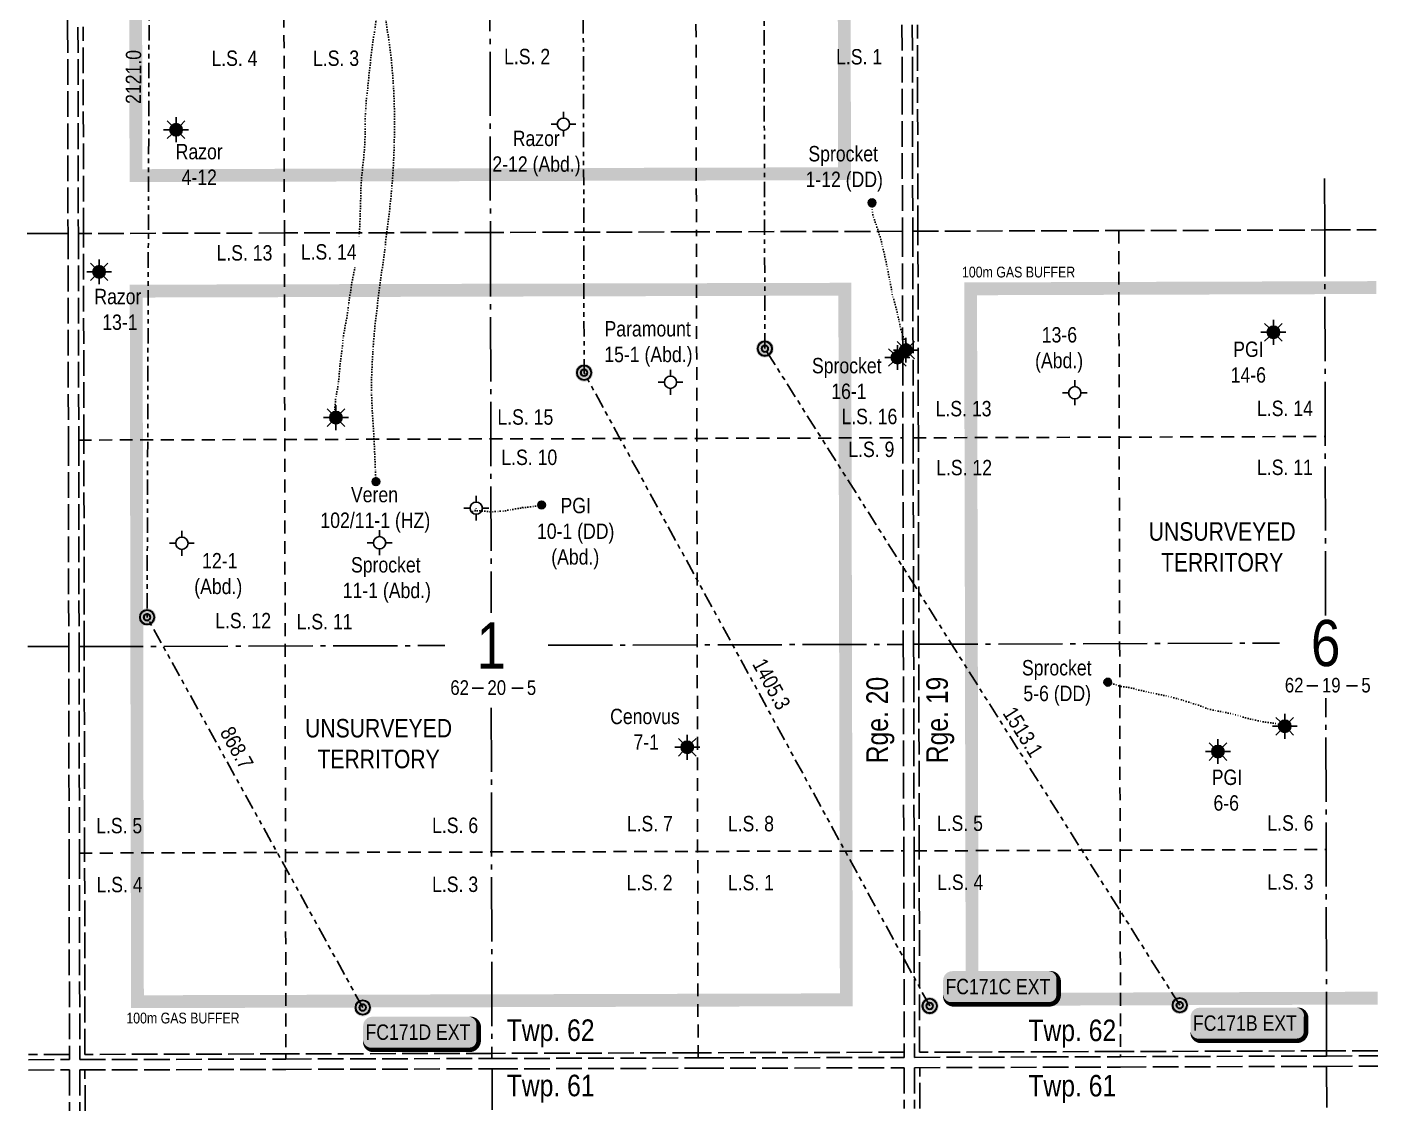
# Model space of a CAD drawing. Extents: x 504328 to 524869, y 6014084 to 6025549.
# Drawn here: x 504333 to 506963, y 6014084 to 6016195 of the extents above; entities that cross this region are included whole.
import ezdxf
from ezdxf.enums import TextEntityAlignment as Align

# ---------------------------------------------------------------- set-up
doc = ezdxf.new("R2010")
doc.units = 0
doc.header["$LTSCALE"] = 5
for name, pattern in [('foc-DOT', [1, 0.2, -0.8]), ('foc-DRILLPATH', [14.75, 6, -1.75, 1.75, -1.75, 1.75, -1.75]), ('foc-LSD', [8, 5, -3]), ('foc-QUARTERLINE', [33, 25, -3, 2, -3]), ('foc-UNSURVEYED', [12.5, 10, -2.5])]:
    doc.linetypes.add(name, pattern=pattern)
for name, color, linetype in [('10', 1, 'Continuous'), ('9', 3, 'Continuous'), ('AS-DRILL', 8, 'foc-DOT'), ('AS-DRILL-T', 8, 'Continuous'), ('AS-TARGET-GAS', 182, 'Continuous'), ('AS-TARGET-GAS-H', 181, 'Continuous'), ('D-TXT', 6, 'Continuous'), ('F-WS-S', 8, 'Continuous'), ('L-BD', 7, 'Continuous'), ('L-MON', 1, 'Continuous'), ('L-SECLBL', 7, 'Continuous'), ('L-SECQ', 8, 'foc-QUARTERLINE'), ('L-SECTION-LSD', 7, 'foc-LSD'), ('L-UNS-T', 3, 'Continuous'), ('L-USEC', 7, 'foc-UNSURVEYED'), ('P-PDRILLPATH', 12, 'foc-DRILLPATH')]:
    doc.layers.add(name, color=color, linetype=linetype)
doc.styles.add('100L', font='ARIALN.TTF', dxfattribs={"height": 11})
doc.styles.add('80', font='ARIALN.TTF', dxfattribs={"height": 10})
doc.styles.add('80L', font='ARIALN.TTF', dxfattribs={"height": 10})
doc.styles.add('SIMPLEX', font='ARIALN.TTF')

# ---------------------------------------------------------------- blocks, each defined once
blk = doc.blocks.new('L-SECLBL')
at = {"layer": '9', "color": 7}
for p, q in [((-5.082139060913505, -27.83004804289613), (-12.28857354467345, -27.83004804289613)), ((20.70431141927111, -27.83004804289613), (13.49787693551116, -27.83004804289613))]:
    blk.add_line(p, q, dxfattribs=at)
at = {"layer": '10', "color": 2, "style": 'SIMPLEX'}
blk.add_attdef('SEC', text='', height=30, dxfattribs=at).set_placement((0, 0), align=Align.MIDDLE)
at = {"layer": '10', "color": 5, "style": '80L'}
blk.add_attdef('TWP', text='', height=9.5, dxfattribs=at).set_placement((-14.43410290347765, -27.36845155570791), align=Align.MIDDLE_RIGHT)
blk.add_attdef('RGE', text='', height=9.5, dxfattribs=at).set_placement((3.622123863462547, -27.36845155570791), align=Align.MIDDLE_CENTER)
blk.add_attdef('MER', text='', height=9.5, dxfattribs=at).set_placement((23.16775162027989, -27.36845155570791), align=Align.MIDDLE_LEFT)
blk = doc.blocks.new('BH-Existing')
at = {"layer": 'AS-DRILL-T'}
h = blk.add_hatch(color=256, dxfattribs=at)
h.dxf.hatch_style = 1
edge = h.paths.add_edge_path()
edge.add_arc((0, 0), 0.5, 0, 360)
blk.add_circle((0, 0), 0.5, dxfattribs=at)
blk = doc.blocks.new('GAS')
h = blk.add_hatch(color=255)
h.dxf.hatch_style = 1
edge = h.paths.add_edge_path()
edge.add_arc((0, 0), 0.9, 0, 360)
for p, q in [((-0.8077887898725749, 0), (-1.615577579628734, 0)), ((-0.5711929310346023, 0.5711929297831376), (-1.142385862069204, 1.142385861385264)), ((0, 0.8077887887338874), (0, 1.615577579286764)), ((0.5711929310309642, 0.5711929297831376), (1.142385862065566, 1.142385861385264)), ((1.615577579625096, 0), (0.8077887898689368, 0)), ((-0.5711929310346023, -0.5711929316021271), (-1.142385862069204, -1.142385863204253)), ((0, -0.8077887905528768), (0, -1.615577581105753)), ((1.142385862065566, -1.142385863204253), (0.5711929310309642, -0.5711929316021271))]:
    blk.add_line(p, q)
blk.add_circle((0, 0), 0.8000000000000003)
blk = doc.blocks.new('GABD')
for p, q in [((-0.8077887898243716, 0), (-1.615577579648743, 0)), ((0, 0.8077887898252811), (0, 1.615577579648743)), ((1.615577579648743, 0), (0.8077887898243716, 0)), ((0, -0.8077887898252811), (0, -1.615577579648743))]:
    blk.add_line(p, q)
blk.add_circle((0, 0), 0.8)
blk = doc.blocks.new('plbh')
at = {"layer": 'L-MON'}
h = blk.add_hatch(color=255, dxfattribs=at)
h.dxf.hatch_style = 1
edge = h.paths.add_edge_path()
edge.add_arc((0, 0), 1.16, 0, 360)
h = blk.add_hatch(color=256, dxfattribs=at)
h.dxf.hatch_style = 1
h.paths.add_polyline_path([(-0.96, 0, 1), (0.96, 0, 1)])
h.paths.add_polyline_path([(0.91, 0, -1), (-0.91, 0, -1)], flags=16)
h.paths.add_polyline_path([(0.4500000000000002, 0, -1), (-0.4500000000000001, 0, -1)], flags=0)
h = blk.add_hatch(color=256, dxfattribs=at)
h.dxf.hatch_style = 1
h.paths.add_polyline_path([(-0.4500000000000002, 0, 1), (0.4500000000000001, 0, 1)])
h.paths.add_polyline_path([(0.4000000000000002, 0, -1), (-0.4000000000000002, 0, -1)], flags=16)
at = {"layer": 'L-MON', "color": 240}
for radius in [0.96, 0.91, 0.4500000000000001, 0.4000000000000002]:
    blk.add_circle((0, 0), radius, dxfattribs=at)
blk = doc.blocks.new('*U590')
h = blk.add_hatch(color=254)
edge = h.paths.add_edge_path()
edge.add_line((-31.49999999999998, -11.5), (31.49999999999998, -11.5))
edge.add_arc((31.49999999999999, -5.499999999999991), 6.000000000000009, 269.9999999999999, 359.9999999999999)
edge.add_line((37.5, -5.5), (37.5, 4))
edge.add_arc((31.49999999999999, 3.999999999999992), 6.000000000000007, 8.0574051930409e-14, 90.0000000000001)
edge.add_line((31.49999999999998, 10), (-31.49999999999998, 10))
edge.add_arc((-31.49999999999999, 3.999999999999992), 6.000000000000009, 89.9999999999999, 179.9999999999999)
edge.add_line((-37.5, 4), (-37.5, -5.5))
edge.add_arc((-31.49999999999999, -5.499999999999991), 6.000000000000007, 180.0000000000001, 270.0000000000001)
at = {"color": 1, "flags": 128}
blk.add_lwpolyline([(-31.49999999999998, -11.5, 3, 3, 0), (31.49999999999998, -11.5, 3, 3, 0.4142135623730951), (37.5, -5.5, 3, 3, 0), (37.5, 4, 3, 0, 0.4142135623730951), (31.49999999999998, 10, 0, 0, 0), (-31.49999999999998, 10, 0, 0, 0.4142135623730951), (-37.5, 4, 0, 0, 0), (-37.5, -5.5, 0, 3, 0.4142135623730951)], format="xyseb", close=True, dxfattribs=at)
blk.add_lwpolyline([(-19.37636619991849, -7.825068960326263, 0, 10, 0), (0, 0, 5, 5, 0)], format="xyseb", dxfattribs=at)
at = {"color": 1, "style": '80'}
blk.add_attdef('ENTER_TEXT_001', (-35.98567530695772, -4.996589358799454), '', height=10, dxfattribs=at)
blk = doc.blocks.new('*U591')
h = blk.add_hatch(color=254)
edge = h.paths.add_edge_path()
edge.add_line((-31.49999999999998, -11.5), (31.49999999999998, -11.5))
edge.add_arc((31.49999999999999, -5.499999999999991), 6.000000000000009, 269.9999999999999, 359.9999999999999)
edge.add_line((37.5, -5.5), (37.5, 4))
edge.add_arc((31.49999999999999, 3.999999999999992), 6.000000000000007, 8.0574051930409e-14, 90.0000000000001)
edge.add_line((31.49999999999998, 10), (-31.49999999999998, 10))
edge.add_arc((-31.49999999999999, 3.999999999999992), 6.000000000000009, 89.9999999999999, 179.9999999999999)
edge.add_line((-37.5, 4), (-37.5, -5.5))
edge.add_arc((-31.49999999999999, -5.499999999999991), 6.000000000000007, 180.0000000000001, 270.0000000000001)
at = {"color": 1, "flags": 128}
blk.add_lwpolyline([(-31.49999999999998, -11.5, 3, 3, 0), (31.49999999999998, -11.5, 3, 3, 0.4142135623730951), (37.5, -5.5, 3, 3, 0), (37.5, 4, 3, 0, 0.4142135623730951), (31.49999999999998, 10, 0, 0, 0), (-31.49999999999998, 10, 0, 0, 0.4142135623730951), (-37.5, 4, 0, 0, 0), (-37.5, -5.5, 0, 3, 0.4142135623730951)], format="xyseb", close=True, dxfattribs=at)
blk.add_lwpolyline([(-19.37636619991849, -7.825068960326263, 0, 10, 0), (0, 0, 5, 5, 0)], format="xyseb", dxfattribs=at)
at = {"color": 1, "style": '80'}
blk.add_attdef('ENTER_TEXT_001', (-35.98567530695772, -4.996589358799454), '', height=10, dxfattribs=at)
blk = doc.blocks.new('*U572')
h = blk.add_hatch(color=254)
edge = h.paths.add_edge_path()
edge.add_line((-31.49999999999998, -11.5), (31.49999999999998, -11.5))
edge.add_arc((31.49999999999999, -5.499999999999991), 6.000000000000009, 269.9999999999999, 359.9999999999999)
edge.add_line((37.5, -5.5), (37.5, 4))
edge.add_arc((31.49999999999999, 3.999999999999992), 6.000000000000007, 8.0574051930409e-14, 90.0000000000001)
edge.add_line((31.49999999999998, 10), (-31.49999999999998, 10))
edge.add_arc((-31.49999999999999, 3.999999999999992), 6.000000000000009, 89.9999999999999, 179.9999999999999)
edge.add_line((-37.5, 4), (-37.5, -5.5))
edge.add_arc((-31.49999999999999, -5.499999999999991), 6.000000000000007, 180.0000000000001, 270.0000000000001)
at = {"color": 1, "flags": 128}
blk.add_lwpolyline([(-31.49999999999998, -11.5, 3, 3, 0), (31.49999999999998, -11.5, 3, 3, 0.4142135623730951), (37.5, -5.5, 3, 3, 0), (37.5, 4, 3, 0, 0.4142135623730951), (31.49999999999998, 10, 0, 0, 0), (-31.49999999999998, 10, 0, 0, 0.4142135623730951), (-37.5, 4, 0, 0, 0), (-37.5, -5.5, 0, 3, 0.4142135623730951)], format="xyseb", close=True, dxfattribs=at)
blk.add_lwpolyline([(-19.37636619991849, -7.825068960326263, 0, 10, 0), (0, 0, 5, 5, 0)], format="xyseb", dxfattribs=at)
at = {"color": 1, "style": '80'}
blk.add_attdef('ENTER_TEXT_001', (-35.98567530695772, -4.996589358799454), '', height=10, dxfattribs=at)

msp = doc.modelspace()

# ---------------------------------------------------------------- hatches: boundary and pattern name
at = {"layer": 'AS-TARGET-GAS-H'}
h = msp.add_hatch(color=256, dxfattribs=at)
h.dxf.hatch_style = 1
h.paths.add_polyline_path([(504557.1690776029, 6015917.919039004), (504554.7709711486, 6017276.406662692), (505909.1649903924, 6017280.082264762), (505912.0325725718, 6015921.586760419)], flags=16)
h.paths.add_polyline_path([(504532.226632098, 6015892.864792049), (504529.7403093965, 6017301.325459866), (505934.0987942086, 6017305.136657258), (505937.0718626733, 6015896.667817931)])
h = msp.add_hatch(color=256, dxfattribs=at)
h.dxf.hatch_style = 1
h.paths.add_polyline_path([(504560.0110820102, 6014309.548156862), (504557.6104246369, 6015668.0359639), (505912.5604255926, 6015671.71949438), (505915.432619262, 6014313.203409472)], flags=16)
h.paths.add_polyline_path([(504535.0686830062, 6014284.494167979), (504532.5797162258, 6015692.954642676), (505937.4941450903, 6015696.774005099), (505940.4719938759, 6014288.284209659)])
h = msp.add_hatch(color=256, dxfattribs=at)
h.dxf.hatch_style = 1
h.paths.add_polyline_path([(506962.840047418, 6014316.444526778), (506185.4041310567, 6014313.997521555), (506182.5319305742, 6015672.516854805), (506959.9667677392, 6015674.972001727), (506959.887860094, 6015699.958511381), (506157.4925803076, 6015697.424539134), (506160.4704342372, 6014288.932283901), (506962.918693285, 6014291.458016298)])

# ---------------------------------------------------------------- linework, layer by layer
at = {"layer": 'AS-DRILL', "flags": 128}
for points in [[(505125.8496425016, 6017554.263827189), (505125.8496425016, 6017554.263827189), (505125.9198321414, 6017554.193973891), (505125.9898153864, 6017554.164176472), (505126.2701692682, 6017553.994694732), (505126.4707530848, 6017553.705003256), (505126.611193284, 6017553.465267374), (505126.7715922137, 6017553.255611785), (505126.9419993903, 6017553.045864032), (505127.0122956238, 6017552.886106869), (505127.1128261071, 6017552.616252647), (505127.2032721509, 6017552.386435458), (505127.3638046926, 6017552.106792934), (505127.5944621803, 6017551.757185751), (505127.8152070165, 6017551.357600588), (505128.0260279647, 6017550.947982429), (505128.2668078244, 6017550.53853272), (505128.5576586333, 6017550.078996971), (505128.848650511, 6017549.579627772), (505129.1794876754, 6017549.110154309), (505129.5303292862, 6017548.680886593), (505130.0415133055, 6017548.07178299), (505129.4912704572, 6017548.170873428), (505128.3396539132, 6017549.008633355), (505126.7671253094, 6017550.385571258), (505125.1543973804, 6017551.782461149), (505123.5817292957, 6017553.199456148), (505122.0092068358, 6017554.506519751), (505120.4669461405, 6017555.723514976), (505118.9446866413, 6017556.880575705), (505117.3924304865, 6017558.057719171), (505115.8299389727, 6017559.354567409), (505114.287357404, 6017560.741691999), (505112.7145735366, 6017562.188732716), (505111.0518409043, 6017563.605560449), (505109.4194572457, 6017564.852318682), (505107.8973064771, 6017565.989466419), (505106.6252944351, 6017567.05710362), (505105.4932840897, 6017568.114882317), (505104.5317746965, 6017568.913065079), (505103.7503284926, 6017569.651617559), (505102.8685333927, 6017570.599829595), (505101.9165382124, 6017571.658062985), (505101.0145376273, 6017572.706266352), (505100.1525610858, 6017573.724726361), (505099.4207949965, 6017574.653307587), (505098.8092879867, 6017575.462171366), (505098.1477525431, 6017576.230883809), (505097.4061392855, 6017577.109487554), (505096.7143032927, 6017578.058062015), (505096.1327941935, 6017578.846955059), (505095.5714723573, 6017579.545871206), (505094.75997554, 6017580.334327165), (505093.7084068412, 6017581.162383195), (505092.7469893004, 6017581.880567324), (505091.8958118075, 6017582.518848608), (505091.1144839219, 6017583.197430326), (505090.5932631904, 6017583.826436075), (505090.092237652, 6017584.395395844), (505089.4711356608, 6017584.954224728), (505088.7899450994, 6017585.602954892), (505088.0781721567, 6017586.511547778), (505087.2863517913, 6017587.48007314), (505086.6049830195, 6017588.188776436), (505086.0436637776, 6017588.887693759), (505085.4020532031, 6017589.706516229), (505084.6004539881, 6017590.55496593), (505083.6890417058, 6017591.293163782), (505082.7378716702, 6017591.921354116), (505081.736776076, 6017592.489476732), (505080.6857820863, 6017593.017448584), (505079.9349371397, 6017593.45597495), (505079.2538550264, 6017594.014691388), (505078.3723350649, 6017594.823045504), (505077.5200532664, 6017596.011433543), (505075.7538771266, 6017599.248079195), (505074.8405333494, 6017601.006263685), (505073.9972562034, 6017602.724747505), (505073.1938977937, 6017604.503169063), (505072.3601099361, 6017606.46156377), (505071.536642078, 6017608.290017837), (505070.7736312514, 6017609.868568752), (505070.1408778969, 6017611.297378226), (505069.3862835403, 6017613.716014451), (505069.2447218879, 6017614.515647694), (505069.1935722678, 6017615.135532876), (505069.1924160667, 6017615.745498752), (505069.4317766622, 6017616.045929473), (505070.2930934011, 6017615.367718222), (505072.0770378705, 6017613.311095235), (505074.6134945076, 6017609.935934615), (505077.4718640281, 6017605.551411684), (505080.0914018909, 6017600.55635794), (505081.9614672943, 6017595.279934078), (505082.451261549, 6017590.150878997), (505080.7310930017, 6017584.997489518), (505076.6706389136, 6017579.999662879), (505070.5603182517, 6017574.917952046), (505063.1216077307, 6017569.033609003), (505059.6272773173, 6017566.066944201), (505055.6536948608, 6017562.739313688), (505054.3656898676, 6017561.686845603), (505045.3198767781, 6017554.249424501), (505036.055636425, 6017546.041638431), (505025.7767805585, 6017534.971828662), (505016.1350022391, 6017520.183238955), (505008.38879864, 6017502.528317141), (505003.6553016916, 6017488.61910673), (505000.9736781354, 6017478.983868976), (504997.8396950339, 6017465.387775674), (504995.7626684936, 6017453.383682317), (504994.3863484849, 6017440.960983616), (504993.7825253737, 6017427.269842195), (504994.9634231525, 6017400.581906184), (504995.8612464043, 6017391.283531053), (504996.1058842825, 6017388.854022282), (504998.7752198828, 6017362.988926986), (505001.6888984533, 6017334.904398131), (505002.7369725967, 6017325.416374335), (505003.9459315405, 6017315.498605118), (505005.052100883, 6017307.02066537), (505008.7064146622, 6017278.597503455), (505011.4414714171, 6017249.722649537), (505013.3668408225, 6017220.73611893), (505014.900953199, 6017192.418905447), (505015.9661410101, 6017163.490731423), (505016.6848046663, 6017106.611771028), (505016.549078391, 6017078.191388228), (505016.6729313908, 6017049.981345805), (505017.8692034009, 6017020.493527994), (505020.4634010863, 6016992.148390945), (505023.3976424838, 6016963.723785015), (505025.5916309126, 6016935.4278577), (505027.4156491283, 6016907.151151646), (505029.3284936309, 6016879.484693658), (505031.4316026903, 6016851.648580099), (505033.9992701229, 6016821.473282795), (505036.2639865222, 6016792.827452826), (505037.6976926757, 6016764.680091209), (505038.6824578457, 6016736.021722918), (505039.455929543, 6016708.013091727), (505039.8293274118, 6016680.0436512), (505039.5955461878, 6016650.602890748), (505039.1017027118, 6016621.191793957), (505038.3264207641, 6016592.560261891), (505037.2101553248, 6016564.39785782), (505036.0951187129, 6016535.645629872), (505035.0595669147, 6016507.133445671), (505033.942096437, 6016479.62106707), (505032.6883211585, 6016450.168488459), (505031.6030301697, 6016421.536268889), (505030.7473302967, 6016393.104431135), (505029.700914514, 6016365.042198582), (505028.2471697221, 6016335.599263305), (505027.1510932644, 6016307.347007055), (505026.7965006589, 6016278.346209282), (505027.5209927001, 6016249.797411941), (505029.4943998065, 6016221.831007077), (505033.3994846379, 6016192.978333473), (505037.9435821813, 6016164.636919375), (505041.5271042126, 6016136.613589782), (505044.0516478747, 6016108.028255699), (505046.016337573, 6016079.391796037), (505047.5410170638, 6016050.784548952), (505048.2147057924, 6016022.645687653), (505048.0903530943, 6015993.505361354), (505047.5447507495, 6015965.04408258), (505046.5394613165, 6015936.371975378), (505044.9427338525, 6015908.468720961), (505042.6971113695, 6015880.014249259), (505039.9423802508, 6015851.098840368), (505036.7763582483, 6015822.832569543), (505033.1606307691, 6015794.415465727), (505029.6648142317, 6015766.028523077), (505025.9793898677, 6015737.461419366), (505021.9936086609, 6015709.073561734), (505018.198038369, 6015680.566009905), (505014.741699042, 6015652.489259747), (505011.3745439497, 6015624.812686527), (505008.479681234, 6015595.926864509), (505006.3745834665, 6015567.182727315), (505004.6480840954, 6015539.179230303), (505003.4413923151, 6015511.266727379), (505003.2960859305, 6015482.62630906), (505004.5130565562, 6015452.788437613), (505006.2673033071, 6015424.391596383), (505007.9818207531, 6015395.834791485), (505011.0539610098, 6015331.880262534), (505011.9765706085, 6015309.561940188)], [(504934.1218589465, 6015434.119761916), (504934.1218589465, 6015434.119761916), (504934.1117158071, 6015434.189729984), (504933.9515407285, 6015434.279446383), (504933.641986364, 6015434.038866172), (504933.4323910364, 6015433.818500415), (504933.232659389, 6015433.678042809), (504933.0328343825, 6015433.587655214), (504932.7530567033, 6015433.487215804), (504932.4131662198, 6015433.406469887), (504932.0833066231, 6015433.315951192), (504931.8434400132, 6015433.255531113), (504931.5734983337, 6015433.21497179), (504931.4535603037, 6015433.204734189), (504931.2835590451, 6015433.194403279), (504931.123477106, 6015433.234161037), (504931.0031013804, 6015433.42386954), (504930.9123347253, 6015433.843733513), (504930.8510563415, 6015434.523683569), (504930.8393663731, 6015435.423589763), (504930.8873420315, 6015436.543693412), (504930.9948817462, 6015437.833812885), (504931.1722671798, 6015439.25424501), (504931.5561256912, 6015442.535002206), (504931.8488070923, 6015446.455597627), (504932.0402990878, 6015451.015901342), (504932.2705080896, 6015456.256452832), (504932.6795550578, 6015462.137234663), (504933.3776246257, 6015468.5284924), (504934.3745969773, 6015475.500454138), (504935.6303549154, 6015483.122920993), (504937.165089747, 6015491.305804546), (504938.5691895629, 6015499.808449114), (504939.6219679207, 6015509.060490061), (504940.4440063957, 6015518.692077883), (504941.2757088396, 6015528.473672057), (504942.3269912715, 6015538.485776674), (504943.5979920794, 6015548.688224746), (504944.858928434, 6015558.880640516), (504946.0500424756, 6015569.032870277), (504947.1910429802, 6015579.175104157), (504947.7517856102, 6015584.126201491), (504948.3027478395, 6015588.987265592), (504949.5949507616, 6015598.509691332), (504951.2381586419, 6015607.512933548), (504952.9515963869, 6015616.36609716), (504954.6646436381, 6015625.459375209), (504956.2374462773, 6015634.69247712), (504957.5704257434, 6015643.775031975), (504958.7734644966, 6015652.877261165), (504959.9560437311, 6015662.209552905), (504961.2188371668, 6015671.441966019), (504962.6413906486, 6015680.764693608), (504964.1335550002, 6015690.33756923), (504965.8051646884, 6015700.180826615), (504967.707308488, 6015709.744345764), (504969.5399491112, 6015719.027898937), (504971.2230556891, 6015728.101100631), (504972.9261519905, 6015737.154312449), (504974.5192772396, 6015746.187402188), (504975.8621791008, 6015755.34998372), (504976.9849233384, 6015764.592154237), (504977.9974745773, 6015773.934147769), (504978.8702943324, 6015783.145697203), (504979.6040201475, 6015791.887216382), (504980.17759016, 6015800.678283205), (504980.5713086578, 6015809.37910917), (504980.8755643771, 6015817.83976435), (504981.1002872802, 6015826.000183084), (504981.3944541033, 6015834.500764499), (504981.7974850755, 6015843.5715717), (504982.1405740115, 6015852.642266657), (504982.2727379125, 6015862.21260071), (504982.3337592443, 6015872.382753889), (504982.7845924338, 6015882.653667441), (504983.4754715506, 6015892.875072483), (504984.1763867487, 6015903.116413439), (504985.206691023, 6015913.678376895), (504986.4762112046, 6015924.63089221), (504987.6263073952, 6015935.303013288), (504988.5771129178, 6015945.574977948), (504989.3784623987, 6015955.566491771), (504990.0905207926, 6015965.157832866), (504990.5732756099, 6015974.408822604), (504990.8063027048, 6015983.499341545), (504990.7999991882, 6015992.259392941), (504990.7724251273, 6016001.649399173), (504990.8538224053, 6016011.619645813), (504991.1852246205, 6016021.600264733), (504991.7565533719, 6016031.591459596), (504992.4676827349, 6016041.702863188), (504993.3089949174, 6016051.724385113), (504994.3509071474, 6016061.406362893), (504995.4632980489, 6016070.838567379), (504996.3158213585, 6016080.180268962), (504997.138494131, 6016089.491761359), (504998.2112869567, 6016098.713931392), (504999.4137439416, 6016108.08622237), (505000.4358503371, 6016117.708192196), (505001.3671567726, 6016127.699955099), (505002.537938894, 6016137.972339309), (505003.778342413, 6016148.484635675), (505004.9783658619, 6016159.206929072), (505006.478343477, 6016169.91977307), (505008.339016183, 6016180.263444143), (505010.0609073286, 6016189.97663765), (505011.204282748, 6016198.868815302), (505012.0080287016, 6016207.570421061), (505012.8114705756, 6016216.431917469), (505013.5547664291, 6016225.403455454), (505014.1775315368, 6016234.654715059), (505014.9004988168, 6016243.786106222), (505015.6736218858, 6016252.827576903), (505016.5765747423, 6016261.929265343), (505017.4497153666, 6016270.981050243), (505018.0626813059, 6016280.112235276), (505018.5556181299, 6016289.223166346), (505019.089338949, 6016297.974224999), (505019.5432440442, 6016306.615090207), (505019.7374969063, 6016315.025477112), (505019.6518580182, 6016323.42543409), (505019.3861948048, 6016331.805023956), (505019.2010614874, 6016339.914720096), (505019.395868108, 6016348.065076961), (505020.1699808078, 6016356.5666832), (505021.8643935986, 6016364.909798902), (505024.3601132851, 6016372.52451263), (505027.2372674715, 6016379.449978932), (505030.0658228666, 6016385.565330075), (505031.5899370139, 6016388.718291371), (505033.1741987263, 6016391.791143006), (505034.7086967205, 6016394.744066498), (505036.1334437893, 6016397.536781101), (505037.5383273603, 6016400.279499681), (505038.9231883974, 6016403.022069636), (505040.3380604261, 6016405.77471075), (505041.6930080983, 6016408.487294204), (505042.4402214063, 6016409.968670908), (505043.7752588666, 6016412.621244357), (505044.8213356587, 6016414.73318112), (505045.0903200639, 6016415.283683252), (505046.4253167938, 6016417.95617426), (505046.9235073191, 6016418.917129383), (505049.3347109691, 6016423.611711805)], [(506043.817196833, 6015565.628043601), (506043.817196833, 6015565.628043601), (506043.817133544, 6015565.658085602), (506043.8167542788, 6015565.838115071), (506043.5356168851, 6015566.367488308), (506042.9147250294, 6015566.796227951), (506042.3939342487, 6015567.205039169), (506041.6622364328, 6015568.013522944), (506041.8597572139, 6015569.153982325), (506043.5787055604, 6015569.677665919), (506045.7609430592, 6015568.602193259), (506046.8236281973, 6015567.33454044), (506047.4648191817, 6015566.775772791), (506048.1951268722, 6015566.627435091), (506049.3453286481, 6015566.529718998), (506051.1772959579, 6015565.59370722), (506052.8513475266, 6015563.637154561), (506053.493192996, 6015562.768621354), (506054.7557445582, 6015561.591184456), (506054.9159792539, 6015561.481590447), (506054.9659533039, 6015561.461667759), (506054.9456333483, 6015561.601598991), (506054.7442136505, 6015562.311169948), (506054.4616825285, 6015563.500687659), (506053.9980928282, 6015565.209663736), (506053.2037898929, 6015567.247960875), (506052.1796340013, 6015569.235814544), (506050.8951843623, 6015571.30312077), (506049.3205397084, 6015573.539831879), (506047.5254621499, 6015575.945983923), (506045.5297467394, 6015578.661704234), (506044.4464496449, 6015580.209484659), (506043.3228969548, 6015581.917182726), (506042.2088906065, 6015583.784792094), (506041.1346624576, 6015585.812487696), (506040.1099874196, 6015588.020429451), (506039.1750224174, 6015590.388451257), (506037.5343162636, 6015595.474913282), (506036.7689661099, 6015598.003294882), (506035.9538517976, 6015600.421639901), (506035.1287280773, 6015602.869894871), (506034.3031613227, 6015605.498179343), (506033.5872446344, 6015608.326641829), (506032.9608439606, 6015611.345448399), (506032.3442463411, 6015614.464082348), (506031.7376194196, 6015617.602876726), (506031.1110972951, 6015620.711475936), (506030.4346426001, 6015623.790150593), (506029.7682202779, 6015626.828790284), (506029.1018622565, 6015629.837276815), (506028.425555608, 6015632.815922924), (506027.7594955427, 6015635.71447833), (506027.0834220445, 6015638.583081914), (506026.4075194554, 6015641.401727005), (506024.9653551494, 6015647.15866227), (506023.503193, 6015652.935584076), (506021.9815500082, 6015658.432433142), (506020.3605517679, 6015663.659028499), (506018.7995860224, 6015668.875736556), (506017.4985087047, 6015674.143061429), (506016.5173880541, 6015679.400933548), (506015.7064710236, 6015684.599301696), (506013.9758118979, 6015694.375717967), (506013.0861920553, 6015698.943815328), (506012.6516782796, 6015701.092918609), (506012.2073418676, 6015703.151986165), (506011.7629009487, 6015705.261012511), (506011.2882563079, 6015707.449976593), (506010.8234980087, 6015709.699045768), (506010.408590346, 6015712.048248854), (506009.9933032027, 6015714.547439354), (506009.5176526697, 6015717.216408173), (506008.9718595936, 6015719.975244957), (506008.3960101005, 6015722.744032772), (506007.2642531121, 6015728.321706691), (506006.1626188774, 6015733.859387954), (506005.0009784303, 6015739.366901466), (506003.7491529586, 6015744.974366562), (506002.4875706478, 6015750.461643005), (506001.2260981112, 6015755.929003233), (505999.9045987331, 6015761.376321128), (505998.5530459372, 6015766.833479192), (505997.1614529784, 6015772.350526761), (505995.8501636644, 6015777.707852173), (505994.4689014186, 6015783.044891962), (505992.8776528533, 6015788.381603388), (505991.2665311235, 6015793.648175421), (505989.7058075204, 6015798.754851406), (505988.14544095, 6015803.66169281), (505986.5855619324, 6015808.368366103), (505985.8007724267, 6015810.61676783), (505985.0162164519, 6015812.785057803), (505983.5371873444, 6015817.071979064), (505982.2285224689, 6015821.189241184), (505981.0109036391, 6015824.796645416), (505980.2263940109, 6015826.945019507), (505979.7331783609, 6015828.484036574), (505979.3099157186, 6015830.023088824), (505978.9967993551, 6015831.492384552), (505978.7111210908, 6015834.17187982), (505978.6586369816, 6015835.36177272), (505978.6262393003, 6015836.521665514), (505978.5939021228, 6015837.621585412), (505978.531738765, 6015838.62152495), (505978.4597775172, 6015839.581387794), (505978.3759399321, 6015841.401210006), (505978.3640449919, 6015842.301114258), (505978.3522336453, 6015843.161073763), (505978.3405268458, 6015843.971074511), (505978.3089430028, 6015844.711046594), (505978.2774637156, 6015845.401059923), (505978.2146961367, 6015846.720891427), (505978.1221862694, 6015847.90068655), (505978.0401068144, 6015848.88044507), (505977.9781970856, 6015849.790369992), (505977.9747235264, 6015851.450358159), (505977.9937401926, 6015851.900473799), (505977.9825171064, 6015852.510417137)], [(505207.3379503383, 6015257.947458867), (505207.3379503383, 6015257.947458867), (505207.2584882858, 6015257.647330013), (505206.6314562796, 6015256.116090432), (505205.6361472814, 6015253.674089291), (505204.0400075101, 6015251.661091157), (505201.6608394092, 6015251.266413601), (505200.5807768703, 6015251.274351016), (505200.5108156058, 6015251.274216514), (505200.3907698715, 6015251.283999756), (505200.2908272311, 6015251.253765511), (505200.3609112732, 6015251.223858145), (505200.6509184582, 6015251.21451293), (505201.3407736269, 6015251.285826258), (505202.4104001179, 6015251.497843908), (505203.6198334716, 6015251.77021489), (505204.8592867614, 6015252.052546706), (505206.1288366024, 6015252.305005917), (505207.4784300177, 6015252.487743783), (505208.9382561308, 6015252.590470633), (505210.5281261196, 6015252.62357254), (505212.2481777046, 6015252.616869473), (505214.028254416, 6015252.570337759), (505215.9983957919, 6015252.484227911), (505217.6485945716, 6015252.387377297), (505219.5388968649, 6015252.231016935), (505221.5392510921, 6015252.054952635), (505223.6396060737, 6015251.878970701), (505225.9198322723, 6015251.723364603), (505228.4201891389, 6015251.548156114), (505231.0506170866, 6015251.323241017), (505233.791039416, 6015251.108553729), (505236.7312890456, 6015250.984268874), (505239.7311780901, 6015251.020103091), (505242.790952338, 6015251.155972769), (505245.9405713388, 6015251.332074246), (505249.2102746574, 6015251.478367929), (505252.4998876646, 6015251.684786652), (505256.6792199675, 6015252.032903031), (505260.0684773053, 6015252.389507969), (505263.5575286929, 6015252.886171326), (505267.1964440717, 6015253.453225883), (505274.7639819422, 6015254.69783718), (505278.8025854203, 6015255.425677892), (505282.9111751879, 6015256.173574781), (505287.1396791492, 6015256.911805392), (505291.4884284896, 6015257.570272456), (505295.9773583268, 6015258.128986988), (505300.3663841999, 6015258.637441495), (505295.0353483009, 6015259.167058313), (505309.6241549228, 6015259.78536799), (505314.0127426425, 6015260.483878849), (505318.211367911, 6015261.201940624), (505321.5701915344, 6015261.788520776), (505325.1090019044, 6015262.435315991), (505334.5255816023, 6015264.193568465)], [(506781.7776313835, 6014833.329341789), (506782.7673302583, 6014833.471670912), (506783.4775730677, 6014833.373140914), (506783.9483752602, 6014832.994342587), (506784.1699899588, 6014832.274835716), (506784.3619679813, 6014831.4052736), (506784.6726233509, 6014831.135821552), (506785.2318794898, 6014831.43717719), (506785.710674616, 6014831.97835355), (506786.3882446917, 6014833.039820687), (506788.1663530213, 6014833.883920561), (506790.5949341884, 6014834.519424727), (506791.1143123415, 6014834.770620408), (506791.2741590389, 6014834.85098417), (506791.3640637026, 6014834.891244335), (506791.4140459886, 6014834.901260526), (506791.4739542289, 6014834.921424548), (506791.4038732181, 6014834.971224448), (506791.2336915546, 6014835.06096463), (506790.9634585899, 6014835.140241214), (506790.5932354595, 6014835.239430281), (506790.1529992644, 6014835.358488602), (506789.6627134068, 6014835.497238954), (506789.062290283, 6014835.685920955), (506788.3518891945, 6014835.854325464), (506787.5816707788, 6014835.962510163), (506786.7014545341, 6014836.030500607), (506785.7814712794, 6014836.028414023), (506784.7215556181, 6014835.996079443), (506783.5216172106, 6014835.973330379), (506782.1815198364, 6014836.020250866), (506780.7012408627, 6014836.146855016), (506779.1009245844, 6014836.273187577), (506777.4106098147, 6014836.429358863), (506775.7801807574, 6014836.615708577), (506774.0397059769, 6014836.81171234), (506772.4893013573, 6014837.008147283), (506770.8487456189, 6014837.244434738), (506769.1380186225, 6014837.570578971), (506767.3071414229, 6014837.946410754), (506765.4163562152, 6014838.302079586), (506763.4756796525, 6014838.60767736), (506761.5149981123, 6014838.90321665), (506759.5343766122, 6014839.188697629), (506757.5338404673, 6014839.424175493), (506755.4332953726, 6014839.659316807), (506753.2127100568, 6014839.924341068), (506750.8220127319, 6014840.248843584), (506749.8716495059, 6014840.396683582), (506747.5308244536, 6014840.751342651), (506742.2687829335, 6014841.64939773), (506739.6476428835, 6014842.143401751), (506736.9965040065, 6014842.64735359), (506734.215334397, 6014843.171041588), (506731.2840585789, 6014843.764379622), (506728.272604532, 6014844.387469539), (506725.3212147971, 6014844.990780054), (506719.1982510415, 6014846.316856523), (506713.1949251259, 6014847.793198644), (506707.02113395, 6014849.459097861), (506701.0272701816, 6014851.155452237), (506695.6237438603, 6014852.723181698), (506690.930640824, 6014854.082441717), (506688.5191410962, 6014854.756976215), (506686.0074107871, 6014855.501273842), (506683.4857299734, 6014856.275592611), (506680.9240417714, 6014856.999752752), (506678.3025356081, 6014857.663807093), (506675.6411744388, 6014858.267689263), (506672.8898860372, 6014858.841440389), (506670.1286742631, 6014859.375114755), (506667.2275082465, 6014859.888560172), (506664.2763386576, 6014860.401784073), (506661.3751068874, 6014860.945163889), (506658.5038950709, 6014861.498626829), (506655.6127458701, 6014862.01199076), (506652.7216419138, 6014862.505439802), (506649.8504789358, 6014863.00894934), (506646.8692489979, 6014863.532242451), (506643.7778589596, 6014864.175125727), (506640.6062019051, 6014864.887929849), (506637.4445130699, 6014865.650717373), (506634.3125783685, 6014866.513602687), (506631.7707548514, 6014867.287793573), (506628.2979996603, 6014868.539801366), (506625.4753086692, 6014869.703470809), (506622.6626759126, 6014870.877067215), (506619.7901155223, 6014872.01058671), (506616.9276841475, 6014873.064018292), (506611.1131834499, 6014875.070769076), (506608.1509907505, 6014876.043982632), (506605.2289008356, 6014876.967439815), (506602.2767263904, 6014877.910637373), (506599.294576362, 6014878.853881328), (506596.2925540675, 6014879.757026819), (506593.3304803775, 6014880.650360428), (506590.4685261815, 6014881.523779407), (506587.4565158151, 6014882.416894409), (506584.4345148025, 6014883.300086394), (506581.3925302692, 6014884.193138706), (506578.4405207399, 6014885.066476219), (506575.3784221058, 6014885.999432691), (506572.3762774821, 6014886.932635659), (506569.5343158843, 6014887.796209328), (506566.6724596558, 6014888.629587204), (506563.9206277913, 6014889.433391494), (506561.1789885012, 6014890.157107747), (506558.4876425325, 6014890.750977246), (506555.8464788356, 6014891.26495858), (506553.2153517702, 6014891.768949651), (506550.7142541609, 6014892.253313663), (506548.1830492635, 6014892.76754316), (506542.900592774, 6014893.885533998), (506540.2392059172, 6014894.489383328), (506537.6278898793, 6014895.063525468), (506535.0366245587, 6014895.627588171), (506532.5653528285, 6014896.181903817), (506530.1641353274, 6014896.726473), (506527.8630151407, 6014897.231208676), (506526.4723386806, 6014897.518095068), (506524.1513685471, 6014897.942787671), (506521.7804166747, 6014898.357468196), (506519.2993317813, 6014898.85179633), (506516.7480168734, 6014899.435985716), (506514.1065758812, 6014900.079950412), (506511.4149783683, 6014900.763750757), (506508.7034838477, 6014901.447620024), (506505.9521114636, 6014902.051401845), (506503.2410170069, 6014902.525202957), (506500.4999685605, 6014902.989036826), (506497.7687583063, 6014903.532783798), (506495.017146279, 6014904.246503527), (506492.2951367795, 6014905.130306257), (506489.583009988, 6014906.074105338), (506486.841084175, 6014906.937839345), (506483.9793671171, 6014907.661337182), (506481.1282129638, 6014908.194927141), (506478.4772967765, 6014908.598777101), (506475.9965530438, 6014908.913210507), (506473.4958913991, 6014909.207462093), (506471.115287322, 6014909.492076326), (506468.8544790992, 6014909.826914134), (506466.5735757859, 6014910.251723951), (506464.2324143247, 6014910.756403496), (506461.8710932754, 6014911.350943742), (506459.439499363, 6014912.055485236), (506456.9476910544, 6014912.849799574), (506453.5252225549, 6014913.922019827), (506450.2929540538, 6014914.934687132), (506437.0435600368, 6014919.084483529)]]:
    msp.add_lwpolyline(points, dxfattribs=at)
at = {"layer": 'L-SECQ', "flags": 128}
for points in [[(505233.5214754465, 6016476.643676984), (505234.8430112124, 6015794.819918443)], [(506859.6261532108, 6015799.588403917), (506859.3978562898, 6015899.534718254)], [(505234.8430112124, 6015794.819918443), (505236.273470088, 6015054.100157102)], [(506861.3341379396, 6015049.226614702), (506859.6261532108, 6015799.588403917)], [(504413.7697489034, 6014988.419536355), (504333.9324549012, 6014988.337154136)], [(504433.87596229, 6014988.455105342), (505145.8836607501, 6014990.387532556)], [(505347.4662054676, 6014990.934638432), (506038.9266266673, 6014992.81129923)], [(506059.0328267739, 6014992.853715912), (506771.5496323004, 6014995.114315486)], [(506863.2871995914, 6014191.19620568), (506861.7017590454, 6014887.72117152)], [(506863.5333551315, 6014091.249964344), (506863.3505022581, 6014171.090060484)], [(505238.1580427235, 6014086.618830601), (505238.0032313017, 6014166.33659096)]]:
    msp.add_lwpolyline(points, dxfattribs=at)
at = {"layer": 'L-SECTION-LSD', "flags": 128}
for points in [[(504833.6464680478, 6015793.734437868), (504832.1613063669, 6016597.912216945)], [(505634.408121526, 6016600.085099181), (505636.036932287, 6015795.906455758)], [(504833.6464680478, 6015793.734437868), (504836.6094317355, 6014185.361601131)], [(505639.2829888766, 6014187.525537596), (505636.036932287, 6015795.906455758)], [(506458.4760349914, 6015798.32200376), (506460.2447433266, 6014994.126639553)], [(504433.1666984266, 6015390.541962176), (506038.0783646971, 6015394.901331088)], [(506058.1845646898, 6015394.943801684), (506860.5414065452, 6015397.493983556)], [(506460.2447433266, 6014994.126639553), (506461.9953355967, 6014189.932768812)], [(504434.5873039078, 6014586.352397046), (506039.7791778847, 6014590.704494807)], [(506059.8853777761, 6014590.747013375), (506862.3719297354, 6014593.297884438)]]:
    msp.add_lwpolyline(points, dxfattribs=at)
at = {"layer": 'L-USEC'}
for p, q in [((504410.9321120157, 6016596.770273712), (504411.642185715, 6016194.682282792)), ((506036.3799716819, 6016199.081338701), (506037.2290230804, 6015796.992047979)), ((506056.486171705, 6016199.123794936), (506057.3352231034, 6015797.034504213)), ((506067.3881055964, 6015797.087021702), (506066.5401093961, 6016199.17865416)), ((504411.642185715, 6016194.682282792), (504412.3506690616, 6015792.593863731)), ((504431.7483993515, 6016194.717710119), (504432.4568826983, 6015792.629291058)), ((504442.5095264397, 6015792.675032195), (504441.800606161, 6016194.764565546)), ((504412.3506690616, 6015792.593863731), (504332.5123561599, 6015792.511235165)), ((504332.5123561599, 6015792.511235165), (504412.3506690616, 6015792.593863731)), ((504412.3506690616, 6015792.593863731), (504413.0604849076, 6015390.506468128)), ((504833.6464680478, 6015793.734437868), (504432.4568500778, 6015792.647804231)), ((504432.4568825806, 6015792.629357778), (504433.1666984266, 6015390.541962176)), ((504443.2198382482, 6015390.589637887), (504442.5095264405, 6015792.675032195)), ((505234.8430112124, 6015794.819918443), (504833.6464680478, 6015793.734437868)), ((505636.036932287, 6015795.906455758), (505234.8430112124, 6015794.819918443)), ((506037.2290230804, 6015796.992047979), (505636.036932287, 6015795.906455758)), ((506037.2290230813, 6015796.992047979), (506038.0783646971, 6015394.901331088)), ((506057.3351792407, 6015797.055276452), (506458.4760349914, 6015798.32200376)), ((506057.3352230739, 6015797.034518574), (506058.1845646898, 6015394.943801684)), ((506068.2374869231, 6015394.998527351), (506067.3881055964, 6015797.087021702)), ((506458.4760349914, 6015798.32200376), (506859.6261532108, 6015799.588403917)), ((506859.6261532108, 6015799.588403917), (506959.5722295132, 6015799.90455)), ((504413.0604849076, 6015390.506468128), (504413.7697489034, 6014988.419536355)), ((504433.1666984751, 6015390.541934622), (504433.875962471, 6014988.455002848)), ((504443.9287584689, 6014988.501256649), (504443.2198382482, 6015390.589637887)), ((506038.0783646971, 6015394.901331088), (506038.9266266673, 6014992.81129923)), ((506058.1845648037, 6015394.94374777), (506059.0328267739, 6014992.853715912)), ((506069.0854730119, 6014992.905932875), (506068.2374869231, 6015394.998527351)), ((504413.7697489034, 6014988.419536355), (504414.4810905212, 6014586.316828059)), ((504433.87596229, 6014988.455105342), (504434.5873039078, 6014586.352397046)), ((504444.6405345521, 6014586.397990406), (504443.9287584689, 6014988.501256649)), ((506038.9266266673, 6014992.81129923), (506039.7791778847, 6014590.704494807)), ((506059.032826324, 6014992.853928613), (506059.8853775414, 6014590.74712419)), ((506069.9363089534, 6014590.800457166), (506069.0854730119, 6014992.905932875)), ((506039.7791778847, 6014590.704494807), (506040.6294923315, 6014188.607410409)), ((506059.8853777761, 6014590.747013375), (506060.7356469593, 6014188.671333281)), ((506070.7663846081, 6014198.754823577), (506069.9363089534, 6014590.800457166)), ((504414.4810905212, 6014586.316828059), (504415.1929060777, 6014184.22429956)), ((504434.5873038642, 6014586.352421646), (504435.2990869905, 6014184.278212449)), ((504445.3345318587, 6014194.357461358), (504444.6405345521, 6014586.397990406)), ((505237.9446339556, 6014196.495141037), (504836.6075723995, 6014195.413647824)), ((505639.2751718622, 6014197.577355427), (505237.9446339556, 6014196.495141037)), ((506040.6082346512, 6014198.659752008), (505639.2751718622, 6014197.577355427)), ((506462.0855456598, 6014199.986261173), (506070.7663846081, 6014198.754823577)), ((506863.281478032, 6014201.248822721), (506462.0855456598, 6014199.986261173)), ((506963.2103946815, 6014201.56465908), (506863.281478032, 6014201.248822721)), ((504415.1751094673, 6014194.27730276), (504335.3348368597, 6014194.195739918)), ((504335.3619168421, 6014184.142746333), (504415.1929060777, 6014184.22429956)), ((504435.2990869905, 6014184.278212449), (504836.6093162093, 6014185.361600819)), ((504836.6075723995, 6014195.413647824), (504445.3345318587, 6014194.357461358)), ((504836.6094317355, 6014185.361601131), (505237.9490676422, 6014186.442762853)), ((505237.9489860617, 6014186.442762633), (505639.2829419925, 6014187.525537469)), ((505639.2829888766, 6014187.525537596), (506040.6294923315, 6014188.607410409)), ((506060.7356469593, 6014188.671333281), (506461.9953355967, 6014189.932768812)), ((506060.7778087929, 6014168.565121625), (506462.0585430582, 6014169.826623316)), ((506461.9952403915, 6014189.932768513), (506863.2871995914, 6014191.19620568)), ((506462.0585430582, 6014169.826623316), (506863.3505022581, 6014171.090060484)), ((506863.2869790944, 6014191.196204985), (506963.2332767528, 6014191.511974378)), ((506863.3505022581, 6014171.090060484), (506963.2790427873, 6014171.405773775)), ((504335.4161881475, 6014164.036546435), (504415.2284934259, 6014164.118080575)), ((504415.2284934259, 6014164.118080575), (504415.3694834267, 6014084.274483524)), ((504435.3346744259, 6014164.171990406), (504836.6635953951, 6014165.255429238)), ((504435.3346744259, 6014164.171990406), (504435.4756584615, 6014084.331771454)), ((504445.5280063351, 6014084.360413311), (504445.3865517093, 6014164.199126736)), ((504836.6635953951, 6014165.255429238), (505238.0032313017, 6014166.33659096)), ((505238.0032313017, 6014166.33659096), (505639.3371872324, 6014167.419365796)), ((505639.3371872324, 6014167.419365796), (506040.6716542217, 6014168.501206163)), ((506040.6716542217, 6014168.501206163), (506040.8402432922, 6014088.905889224)), ((506060.7778087929, 6014168.565121625), (506060.9464119009, 6014088.963177132)), ((506070.9988807695, 6014088.991819336), (506070.8303917365, 6014168.596723815))]:
    msp.add_line(p, q, dxfattribs=at)
at = {"layer": 'P-PDRILLPATH'}
for p, q in [((505769.3466425024, 6015568.55382719), (505765.3586425024, 6017211.41782719)), ((506577.3336425024, 6014290.260827188), (505769.3466425024, 6015568.55382719))]:
    msp.add_line(p, q, dxfattribs=at)
at = {"layer": 'P-PDRILLPATH', "flags": 128}
msp.add_lwpolyline([(504986.3476425024, 6014285.721827189), (504566.3506425025, 6015045.628827188), (504573.3536425024, 6017165.44382719), (505070.9423988701, 6017560.083665517)], dxfattribs=at)

# ---------------------------------------------------------------- block references
at = {"layer": 'AS-DRILL-T', "xscale": 14.99198054999998, "yscale": 14.99198054999998, "zscale": 14.99198054999998}
for p in [(505977.9825171064, 6015852.510417137), (505011.9765706085, 6015309.561940188), (505334.5255816023, 6015264.193568465), (506437.0435600368, 6014919.084483529)]:
    msp.add_blockref('BH-Existing', p, dxfattribs=at)
at = {"layer": 'F-WS-S', "color": 90, "linetype": 'Continuous', "xscale": 14.99198054999998, "yscale": 14.99198054999998, "zscale": 14.99198054999998}
for p in [(504622.7866194447, 6015994.6688515), (504472.9742187195, 6015718.011272677), (506759.6767179996, 6015600.378271485), (506027.4635234753, 6015551.240157059), (506043.817196833, 6015565.628043601), (504934.1117158071, 6015434.189729984), (506781.7776313835, 6014833.329341789), (505618.2247807905, 6014792.438713621), (506651.6413148703, 6014784.076525928)]:
    msp.add_blockref('GAS', p, dxfattribs=at)
at = {"layer": 'F-WS-S', "xscale": 14.99198054999998, "yscale": 14.99198054999998, "zscale": 14.99198054999998}
for p in [(505377.1966669938, 6016005.552100022), (505585.5848416036, 6015503.038042615), (506372.8316617192, 6015482.618711479), (505207.3379503383, 6015257.947458867), (504634.0534347557, 6015189.557281298), (505019.0379857809, 6015190.604272529)]:
    msp.add_blockref('GABD', p, dxfattribs=at)
at = {"layer": 'L-MON', "xscale": 14.99198054999998, "yscale": 14.99198054999998, "zscale": 14.99198054999998}
for p in [(505769.3466425024, 6015568.553827191), (505417.3476425024, 6015521.565827191), (504566.3506425024, 6015045.628827189), (504986.3476425023, 6014285.72182719), (506090.3376425024, 6014288.737827189), (506577.3336425024, 6014290.260827189)]:
    msp.add_blockref('plbh', p, dxfattribs=at)
at = {"layer": 'L-MON', "xscale": 2.998396109999996, "yscale": 2.998396109999996, "zscale": 2.998396109999996}
for name, p, values in [('*U591', (506228.9343747034, 6014326.526906984), {'ENTER_TEXT_001': 'FC171C EXT'}), ('*U590', (506710.8185620342, 6014255.347914626), {'ENTER_TEXT_001': 'FC171B EXT'}), ('*U572', (505099.4893335471, 6014237.767276557), {'ENTER_TEXT_001': 'FC171D EXT'})]:
    msp.add_blockref(name, p, dxfattribs=at).add_auto_attribs(values)
at = {"layer": 'L-SECLBL', "xscale": 2.998396109999996, "yscale": 2.998396109999996, "zscale": 2.998396109999996}
for p, values in [((506861.4566598794, 6014995.399563195), {'SEC': '6', 'TWP': '62', 'RGE': '19', 'MER': '5'}), ((505236.3960358597, 6014990.633188014), {'SEC': '1', 'TWP': '62', 'RGE': '20', 'MER': '5'})]:
    msp.add_blockref('L-SECLBL', p, dxfattribs=at).add_auto_attribs(values)

# ---------------------------------------------------------------- texts
at = {"layer": 'AS-DRILL-T', "attachment_point": 1, "style": '80L'}
for s, width, gutter_width, insert, char_height in [('\\pi40.29898;Razor\\P\\pi0.63056;2-12 (Abd.)', 170.0385116225277, 149.9198054999998, (505238.0952910216, 6015992.895308336), 29.98396109999997), ('\\pi2.76205;Razor\\P\\pi14.21567;4-12', 94.96465417427517, 149.9198054999998, (504619.2734382167, 6015967.15481472), 29.98396109999997), ('\\pi2.76205;Razor\\P\\pi18.13241;13-1', 94.96465417427517, 149.9198054999998, (504460.9023603639, 6015684.989055297), 29.98396109999997), ('\\pi2.43042;Paramount\\P\\pi1.99068;15-1 (Abd.)', 170.0385116225277, 149.9198054999998, (505454.6658071856, 6015622.189292882), 29.98396109999997), ('\\pi14.16016;13-6\\P\\pi1.18279;(Abd.)', 91.7447850940149, 149.9198054999998, (506294.3853397947, 6015610.432230814), 29.98396109999997), ('\\pi6.94028;PGI\\P\\pi1.99068;14-6', 67.40582622020865, 149.9198054999998, (506674.4313331982, 6015582.324217074), 29.98396109999997), ('\\pi61.50061;Veren\\P\\pi1.99175;102/11-1 (HZ)', 212.121282401091, 149.9999999999997, (504901.8197127691, 6015299.395648551), 29.99999999999994), ('\\pi16.52247;12-1\\P\\pi1.18279;(Abd.)', 91.7447850940149, 149.9198054999998, (504656.9615148603, 6015170.593753403), 29.98396109999997), ('\\pi18.1178;Sprocket\\P\\pi1.99068;11-1 (Abd.)', 170.0385116225277, 149.9198054999998, (504945.3126911656, 6015162.705871453), 29.98396109999997)]:
    msp.add_mtext_dynamic_manual_height_columns(s, width=width, gutter_width=gutter_width, heights=[0], dxfattribs=dict(at, insert=insert, char_height=char_height))
at = {"layer": 'AS-TARGET-GAS', "char_height": 20.98877276999997, "attachment_point": 1, "style": '80L'}
for insert in [(506153.1615180583, 6015728.120916365), (504525.9076661876, 6014275.700821546)]:
    msp.add_mtext_dynamic_manual_height_columns('100m GAS BUFFER', width=262.9151928748404, gutter_width=142.4238152249998, heights=[0], dxfattribs=dict(at, insert=insert))
at = {"layer": 'D-TXT', "color": 3, "char_height": 41.97754553999997, "attachment_point": 1, "rotation": 90, "style": '80L'}
for s, width, insert in [('Rge. 20', 221.1474705768661, (505967.0195335054, 6014761.142322968)), ('Rge. 19', 191.4808534387916, (506083.6755526256, 6014761.362506423))]:
    msp.add_mtext_dynamic_manual_height_columns(s, width=width, gutter_width=142.4238152249999, heights=[0], dxfattribs=dict(at, insert=insert))
at = {"layer": 'D-TXT', "color": 3, "char_height": 41.97754553999997, "attachment_point": 1, "style": '80L'}
for s, insert in [('Twp. 62', (505266.7085319134, 6014262.550254252)), ('Twp. 62', (506282.4844263511, 6014262.196705491)), ('Twp. 61', (505266.7085319134, 6014154.861901401)), ('Twp. 61', (506282.4844263511, 6014154.508352639))]:
    msp.add_mtext_dynamic_manual_height_columns(s, width=304.0235601110605, gutter_width=142.4238152249999, heights=[0], dxfattribs=dict(at, insert=insert))
at = {"layer": 'F-WS-S', "char_height": 29.98396109999997, "attachment_point": 1, "style": '80L'}
for s, width, insert in [('\\pi7.57432;Sprocket\\P\\pi1.99068;1-12 (DD)', 148.9515649007679, (505846.5027022605, 6015963.095283131)), ('\\pi0.92713;Sprocket\\P\\pi38.47867;16-1', 135.6571755999494, (505860.1255111888, 6015550.477586724)), ('\\pi47.71315;PGI\\P\\pi1.99068;10-1 (DD)\\P\\pi29.78618;(Abd.)', 148.9515649007679, (505323.5797373792, 6015278.051529927)), ('\\pi7.57432;Sprocket\\P\\pi10.3866;5-6 (DD)', 148.9515649007679, (506262.4033892135, 6014962.264579507))]:
    msp.add_mtext_dynamic_manual_height_columns(s, width=width, gutter_width=149.9198054999998, heights=[0], dxfattribs=dict(at, insert=insert))
at = {"layer": 'F-WS-S', "linetype": 'Continuous', "char_height": 29.98396109999997, "attachment_point": 1, "style": '80L'}
for s, width, insert in [('\\pi0.96804;Cenovus\\P\\pi46.41439;7-1', 134.532265736034, (505467.0641868992, 6014867.456411112)), ('\\pi1.46913;PGI\\P\\pi4.84386;6-6', 56.46352118030416, (506638.1000633074, 6014748.945580604))]:
    msp.add_mtext_dynamic_manual_height_columns(s, width=width, gutter_width=149.9198054999998, heights=[0], dxfattribs=dict(at, insert=insert))
at = {"layer": 'L-BD', "style": '80L'}
for s, rotation, p in [('2121.0', 89.81069999998955, (504539.8413817827, 6016097.473583121)), ('1405.3', 298.6297000024381, (505782.3326085784, 6014915.539730579)), ('1513.1', 302.2963000066437, (506272.1541482508, 6014822.278911824)), ('868.7', 298.9292000002217, (504741.1744268127, 6014791.302542403))]:
    msp.add_text(s, height=29.98396109999997, rotation=rotation, dxfattribs=at).set_placement(p, align=Align.MIDDLE)
at = {"layer": 'L-SECTION-LSD', "style": '100L'}
for s, height, p in [('L.S. 1', 29.98396109999997, (505908.0103773034, 6016121.755257823)), ('L.S. 13', 29.98396109999997, (506101.8450541436, 6015436.748452919)), ('L.S. 15', 29.98396109999997, (505248.4906999493, 6015420.434627392)), ('L.S. 16', 29.98396109999997, (505918.4184268092, 6015421.468409113)), ('L.S. 9', 29.98396109999997, (505931.8083989617, 6015357.518580765)), ('L.S. 10', 29.98396109999997, (505256.1510511725, 6015341.971940593)), ('L.S. 12', 29.98396109999997, (506102.8612009826, 6015321.95572278)), ('L.S. 5', 29.98396109999972, (504467.1306288534, 6014624.909286886)), ('L.S. 5', 29.98396109999997, (506104.2389748159, 6014629.491331857)), ('L.S. 4', 29.98396109999972, (504467.8125519792, 6014510.116556747)), ('L.S. 4', 29.98396109999997, (506104.9208979416, 6014514.698601718))]:
    msp.add_text(s, height=height, dxfattribs=at).set_placement(p)

# ---------------------------------------------------------------- next in the draw order: texts
at = {"layer": 'L-SECTION-LSD', "attachment_point": 1, "style": '100L', "bg_fill": 3, "box_fill_scale": 1.5, "bg_fill_color": 256, "bg_fill_transparency": 0}
for s, width, gutter_width, insert, char_height in [('\\pi5.95483;L.S. 4', 91.57070202111122, 164.9117860499983, (504685.6320637309, 6016148.995819704), 29.98396109999972), ('L.S. 3', 91.07902389235178, 164.9117860499983, (504889.40126595, 6016148.995819704), 29.98396109999972), ('\\pi2.75419;L.S. 13', 107.5344290020631, 164.9117860499983, (504698.7082752445, 6015770.071394613), 29.98396109999972), ('L.S. 14', 107.4730702822132, 164.9117860499983, (504865.5790762303, 6015771.883506202), 29.98396109999972), ('L.S. 14', 110.9352560153378, 164.9117860499998, (506727.7067164731, 6015467.264189591), 29.98396109999997), ('L.S. 11', 109.290025353719, 164.9117860499998, (506727.7067164731, 6015352.471459452), 29.98396109999997), ('\\pi2.75419;L.S. 12', 107.3503528425133, 164.9117860499983, (504696.1250296154, 6015054.048777746), 29.98396109999972), ('L.S. 11', 102.8098075736184, 164.9117860499983, (504857.5298973774, 6015051.969239999), 29.98396109999972), ('L.S. 6', 91.40050574577153, 164.9117860499983, (505121.2799817523, 6014655.425023558), 29.98396109999972), ('L.S. 6', 91.40050574577234, 164.9117860499998, (506747.8944510084, 6014660.007068529), 29.98396109999997), ('L.S. 3', 91.07902389235178, 164.9117860499983, (505121.2799817523, 6014540.632293419), 29.98396109999972), ('L.S. 3', 91.07902389235258, 164.9117860499998, (506747.8944510084, 6014545.21433839), 29.98396109999997)]:
    msp.add_mtext_dynamic_manual_height_columns(s, width=width, gutter_width=gutter_width, heights=[0], dxfattribs=dict(at, insert=insert, char_height=char_height))
at = {"layer": 'L-UNS-T', "color": 3, "insert": (506659.8396299318, 6015182.310694368), "char_height": 35.98075331999954, "attachment_point": 5, "style": '80L', "bg_fill": 3, "box_fill_scale": 1.15, "bg_fill_color": 256, "bg_fill_true_color": 256, "bg_fill_transparency": 0}
msp.add_mtext_dynamic_manual_height_columns('UNSURVEYED TERRITORY', width=284.278876022801, gutter_width=106.8178614187486, heights=[0], dxfattribs=at)

# ---------------------------------------------------------------- next in the draw order: linework, layer by layer
at = {"layer": 'L-SECQ', "flags": 128}
msp.add_lwpolyline([(505236.6300725376, 6014869.444389661), (505237.9490676422, 6014186.442762853)], dxfattribs=at)
at = {"layer": 'P-PDRILLPATH', "flags": 128}
msp.add_lwpolyline([(506090.3376425025, 6014288.737827188), (505417.3476425025, 6015521.56582719), (505413.3576425024, 6017242.42182719), (505075.8597673271, 6017560.087052664)], dxfattribs=at)

# ---------------------------------------------------------------- next in the draw order: texts
at = {"layer": 'L-SECTION-LSD', "char_height": 29.98396109999997, "attachment_point": 1, "style": '100L', "bg_fill": 3, "box_fill_scale": 1.5, "bg_fill_color": 256, "bg_fill_transparency": 0}
for s, width, insert in [('\\pi6.41794;L.S. 2', 91.91109457179196, (505255.0699978429, 6016152.270994494)), ('\\pi6.91465;L.S. 7', 92.59187967315145, (505493.4917440965, 6014658.700198351)), ('L.S. 8', 91.15466668139248, (505697.2609463155, 6014658.700198351)), ('\\pi6.41794;L.S. 2', 91.91109457179196, (505493.4917440965, 6014543.907468209)), ('L.S. 1', 89.92547135949344, (505697.2609463155, 6014543.907468209))]:
    msp.add_mtext_dynamic_manual_height_columns(s, width=width, gutter_width=164.9117860499998, heights=[0], dxfattribs=dict(at, insert=insert))
at = {"layer": 'L-UNS-T', "color": 3, "insert": (505017.1045726785, 6014799.275985569), "char_height": 35.98075331999954, "attachment_point": 5, "style": '80L', "bg_fill": 3, "box_fill_scale": 1.15, "bg_fill_color": 256, "bg_fill_true_color": 256, "bg_fill_transparency": 0}
msp.add_mtext_dynamic_manual_height_columns('UNSURVEYED TERRITORY', width=284.278876022801, gutter_width=106.8178614187486, heights=[0], dxfattribs=at)

doc.saveas('drawing.dxf')
